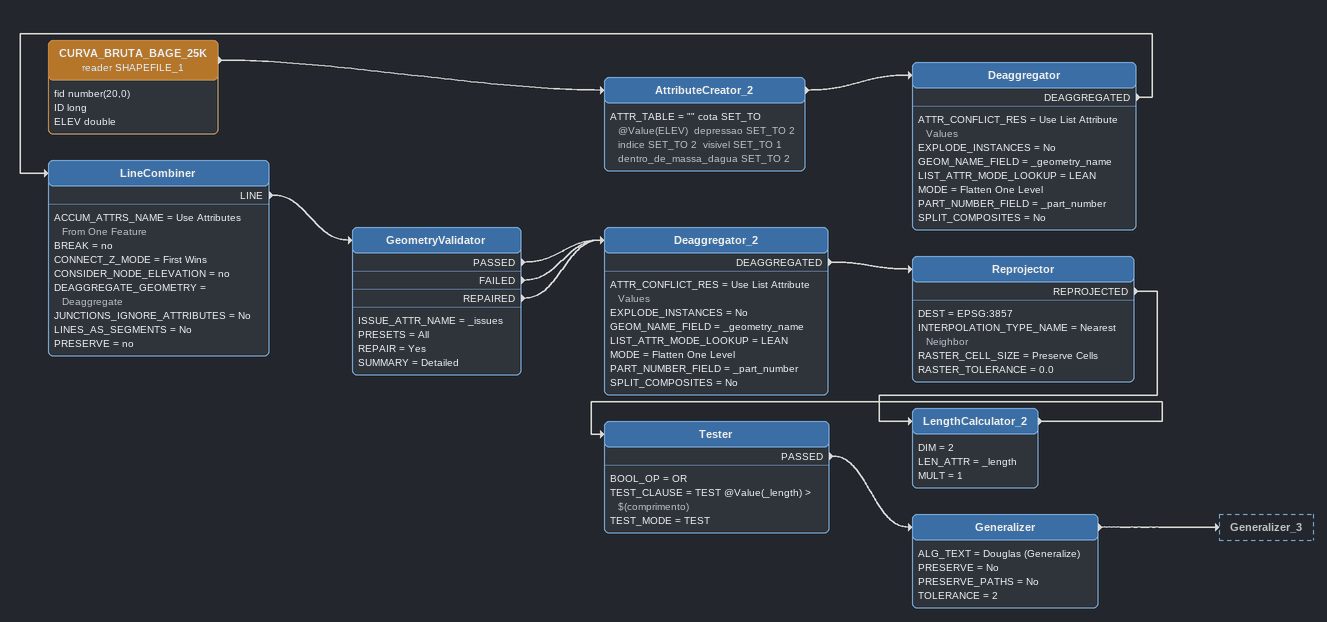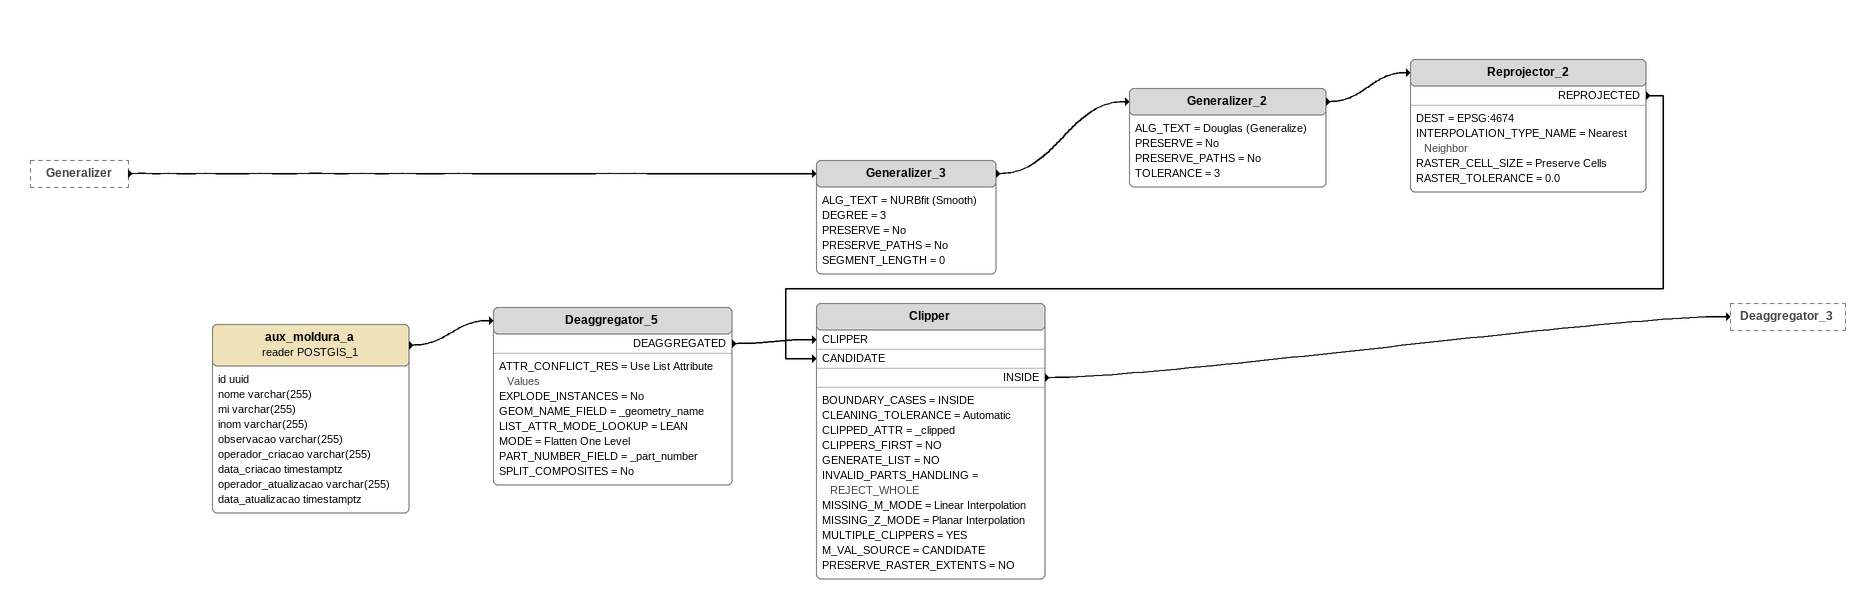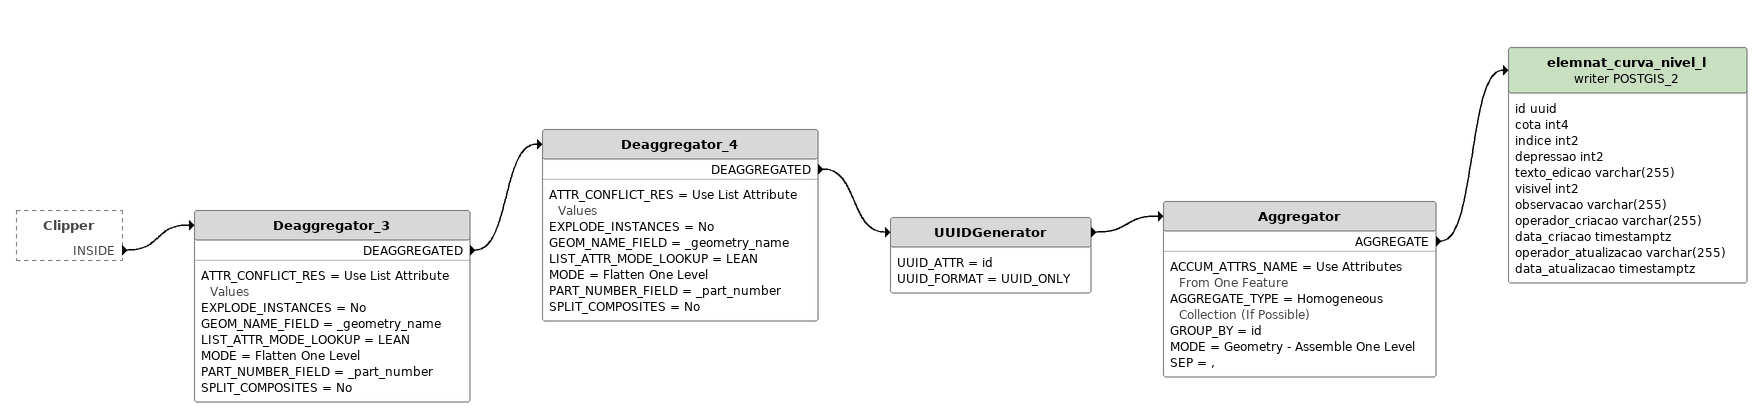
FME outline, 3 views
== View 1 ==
CURVA_BRUTA_BAGE_25K (reader SHAPEFILE_1)
    attributes: fid number(20,0), ID long, ELEV double
    -> AttributeCreator_2
AttributeCreator_2
    ATTR_TABLE = "" cota SET_TO @Value(ELEV)  depressao SET_TO 2  indice SET_TO 2  visivel SET_TO 1  dentro_de_massa_dagua SET_TO 2
    -> Deaggregator
Deaggregator
    ATTR_CONFLICT_RES = Use List Attribute Values
    EXPLODE_INSTANCES = No
    GEOM_NAME_FIELD = _geometry_name
    LIST_ATTR_MODE_LOOKUP = LEAN
    MODE = Flatten One Level
    PART_NUMBER_FIELD = _part_number
    SPLIT_COMPOSITES = No
    DEAGGREGATED -> LineCombiner
LineCombiner
    ACCUM_ATTRS_NAME = Use Attributes From One Feature
    BREAK = no
    CONNECT_Z_MODE = First Wins
    CONSIDER_NODE_ELEVATION = no
    DEAGGREGATE_GEOMETRY = Deaggregate
    JUNCTIONS_IGNORE_ATTRIBUTES = No
    LINES_AS_SEGMENTS = No
    PRESERVE = no
    LINE -> GeometryValidator
GeometryValidator
    ISSUE_ATTR_NAME = _issues
    PRESETS = All
    REPAIR = Yes
    SUMMARY = Detailed
    PASSED -> Deaggregator_2
    FAILED -> Deaggregator_2
    REPAIRED -> Deaggregator_2
Deaggregator_2
    ATTR_CONFLICT_RES = Use List Attribute Values
    EXPLODE_INSTANCES = No
    GEOM_NAME_FIELD = _geometry_name
    LIST_ATTR_MODE_LOOKUP = LEAN
    MODE = Flatten One Level
    PART_NUMBER_FIELD = _part_number
    SPLIT_COMPOSITES = No
    DEAGGREGATED -> Reprojector
Reprojector
    DEST = EPSG:3857
    INTERPOLATION_TYPE_NAME = Nearest Neighbor
    RASTER_CELL_SIZE = Preserve Cells
    RASTER_TOLERANCE = 0.0
    REPROJECTED -> LengthCalculator_2
LengthCalculator_2
    DIM = 2
    LEN_ATTR = _length
    MULT = 1
    -> Tester
Tester
    BOOL_OP = OR
    TEST_CLAUSE = TEST @Value(_length) > $(comprimento)
    TEST_MODE = TEST
    PASSED -> Generalizer
Generalizer
    ALG_TEXT = Douglas (Generalize)
    PRESERVE = No
    PRESERVE_PATHS = No
    TOLERANCE = 2
    -> Generalizer_3

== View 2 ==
Generalizer [outside]
    -> Generalizer_3
Generalizer_3
    ALG_TEXT = NURBfit (Smooth)
    DEGREE = 3
    PRESERVE = No
    PRESERVE_PATHS = No
    SEGMENT_LENGTH = 0
    -> Generalizer_2
Generalizer_2
    ALG_TEXT = Douglas (Generalize)
    PRESERVE = No
    PRESERVE_PATHS = No
    TOLERANCE = 3
    -> Reprojector_2
Reprojector_2
    DEST = EPSG:4674
    INTERPOLATION_TYPE_NAME = Nearest Neighbor
    RASTER_CELL_SIZE = Preserve Cells
    RASTER_TOLERANCE = 0.0
    REPROJECTED -> Clipper [CANDIDATE]
aux_moldura_a (reader POSTGIS_1)
    attributes: id uuid, nome varchar(255), mi varchar(255), inom varchar(255), observacao varchar(255), operador_criacao varchar(255), data_criacao timestamptz, operador_atualizacao varchar(255), data_atualizacao timestamptz
    -> Deaggregator_5
Deaggregator_5
    ATTR_CONFLICT_RES = Use List Attribute Values
    EXPLODE_INSTANCES = No
    GEOM_NAME_FIELD = _geometry_name
    LIST_ATTR_MODE_LOOKUP = LEAN
    MODE = Flatten One Level
    PART_NUMBER_FIELD = _part_number
    SPLIT_COMPOSITES = No
    DEAGGREGATED -> Clipper [CLIPPER]
Clipper
    BOUNDARY_CASES = INSIDE
    CLEANING_TOLERANCE = Automatic
    CLIPPED_ATTR = _clipped
    CLIPPERS_FIRST = NO
    GENERATE_LIST = NO
    INVALID_PARTS_HANDLING = REJECT_WHOLE
    MISSING_M_MODE = Linear Interpolation
    MISSING_Z_MODE = Planar Interpolation
    MULTIPLE_CLIPPERS = YES
    M_VAL_SOURCE = CANDIDATE
    PRESERVE_RASTER_EXTENTS = NO
    INSIDE -> Deaggregator_3

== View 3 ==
Clipper [outside]
    INSIDE -> Deaggregator_3
Deaggregator_3
    ATTR_CONFLICT_RES = Use List Attribute Values
    EXPLODE_INSTANCES = No
    GEOM_NAME_FIELD = _geometry_name
    LIST_ATTR_MODE_LOOKUP = LEAN
    MODE = Flatten One Level
    PART_NUMBER_FIELD = _part_number
    SPLIT_COMPOSITES = No
    DEAGGREGATED -> Deaggregator_4
Deaggregator_4
    ATTR_CONFLICT_RES = Use List Attribute Values
    EXPLODE_INSTANCES = No
    GEOM_NAME_FIELD = _geometry_name
    LIST_ATTR_MODE_LOOKUP = LEAN
    MODE = Flatten One Level
    PART_NUMBER_FIELD = _part_number
    SPLIT_COMPOSITES = No
    DEAGGREGATED -> UUIDGenerator
UUIDGenerator
    UUID_ATTR = id
    UUID_FORMAT = UUID_ONLY
    -> Aggregator
Aggregator
    ACCUM_ATTRS_NAME = Use Attributes From One Feature
    AGGREGATE_TYPE = Homogeneous Collection (If Possible)
    GROUP_BY = id
    MODE = Geometry - Assemble One Level
    SEP = ,
    AGGREGATE -> elemnat_curva_nivel_l (writer POSTGIS_2)
elemnat_curva_nivel_l (writer POSTGIS_2)
    attributes: id uuid, cota int4, indice int2, depressao int2, texto_edicao varchar(255), visivel int2, observacao varchar(255), operador_criacao varchar(255), data_criacao timestamptz, operador_atualizacao varchar(255), data_atualizacao timestamptz
